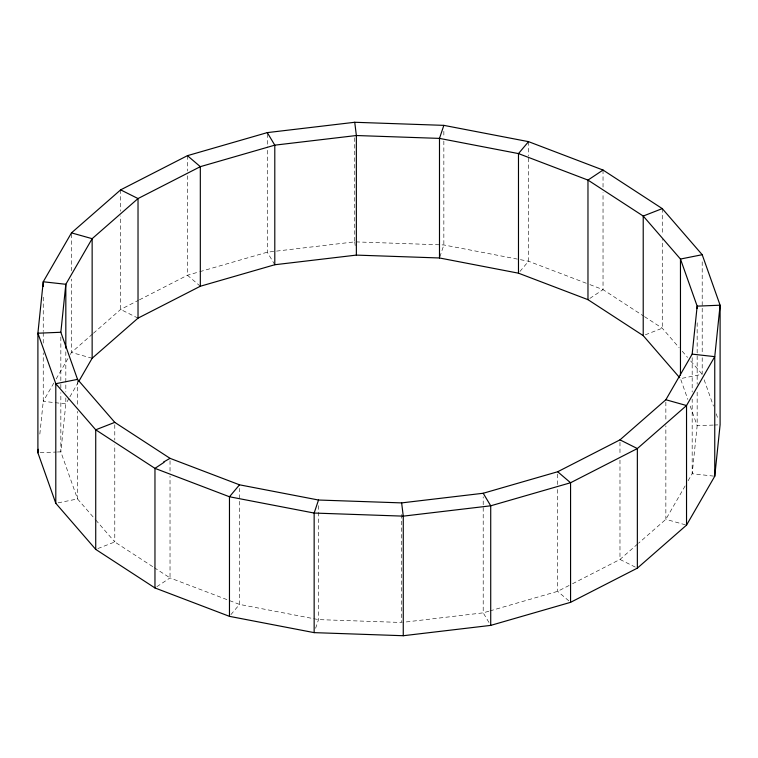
<?xml version="1.0" encoding="UTF-8"?>
<svg xmlns="http://www.w3.org/2000/svg" width="758" height="758" viewBox="0 0 758 758"><rect width="100%" height="100%" fill="white"/><g stroke="black" fill="none" stroke-linecap="round" stroke-linejoin="round"><path stroke-width="0.57" stroke-dasharray="3.79 2.84" d="M39.842 434.088L43.244 401.352L43.244 352.811M315.603 628.297L318.512 619.608L318.512 503.577M439.848 256.896L443.847 244.948L443.847 138.382M53.827 383.017L43.244 401.352L65.823 403.872L69.329 397.789M56.177 378.943L67.936 358.572M70.295 354.498L71.47 352.461L92.542 334.022M69.916 396.775L78.102 382.591M685.156 485.878L665.856 519.325L638.501 543.24M688.084 480.809L692.177 473.712L697.161 425.731L697.161 391.393M230.896 614.643L239.519 604.41L239.519 488.37M519.922 271.478L528.534 261.235L528.534 157.048M93.423 333.255L120.645 309.444L138.392 300.358M637.62 544.007L619.978 559.442L570.139 584.958M156.849 586.692L170.029 577.918L239.519 604.41L318.512 619.608L401.636 622.479L401.636 512.37M589.857 298.415L603.036 289.632L603.036 192.551M139.434 299.827L187.434 275.249L198.681 271.999M569.106 585.489L557.68 591.335L489.981 610.891M97.848 548.565L114.78 541.951L153.258 567.003M645.342 334.809L662.274 328.195L662.274 239.395M199.809 271.677L267.28 252.196L354.735 241.859L354.735 137.672M488.853 611.213L483.206 612.843L402.801 622.346M58.091 502.838L77.534 498.954L95.015 519.135M702.202 357.719L702.202 374.291L680.466 378.63L687.847 399.438M40.193 452.706L56.253 452.043M57.4 451.995L60.839 451.863L77.534 498.954L77.534 411.338M713.221 425.067L697.161 425.731L689.789 404.914M714.368 425.02L717.807 424.878M355.909 241.897L443.847 244.948L519.258 259.454M713.629 476.109L692.177 473.712L692.177 399.125M520.414 259.681L528.534 261.235L588.795 284.203M92.144 358.259L71.47 352.461L71.47 279.048M685.44 524.82L665.856 519.325L665.856 425.788M589.895 284.62L603.036 289.632L643.514 315.982M138.022 318.142L120.645 309.444L120.645 215.907M635.308 567.117L619.978 559.442L619.978 459.983M644.499 316.626L662.274 328.195L679.159 347.695M154.244 567.647L170.029 577.918L170.029 476.1M200.32 286.249L187.434 275.249L187.434 175.79M568.841 600.867L557.68 591.335L557.68 488.332M682.238 351.248L687.61 357.444M690.68 360.998L702.202 374.291M95.773 520.016L114.78 541.951L114.78 444.861M274.794 264.741L267.28 252.196L267.28 146.815M488.986 622.489L483.206 612.843L483.206 496.812M704.144 379.777L713.486 406.127M716.206 413.811L718.158 419.297M354.735 241.859L355.284 246.274M702.202 261.813L702.202 352.982M697.161 322.719L697.161 384.287M692.177 357.681L692.177 392.019M665.856 402.11L665.856 421.05M662.274 208.611L662.274 234.658M619.978 442.227L619.978 455.245M603.036 170.048L603.036 187.813M557.68 474.12L557.68 487.148M528.534 141.651L528.534 155.864M443.847 131.276L443.847 137.198M267.28 133.796L267.28 145.631M187.434 155.665L187.434 171.052M170.029 460.703L170.029 471.362M120.645 189.86L120.645 211.169M114.78 424.736L114.78 440.133M77.534 380.554L77.534 405.416M71.47 234.061L71.47 270.758M65.823 351.778L65.823 392.028M65.823 397.95L65.823 403.872L60.839 451.863L60.839 392.653M60.839 337.007L60.839 383.188M60.839 384.372L60.839 387.925M43.244 297.164L43.244 331.492M43.244 332.677L43.244 343.336"/><path stroke-width="1.14" d="M37.9 452.801L37.9 333.217L43.244 281.768L71.47 232.877L120.645 189.86L187.434 155.665L267.28 132.612L354.735 122.275L443.847 125.364L528.534 141.651L603.036 170.048L662.274 208.611L702.202 254.707L720.1 305.199L720.1 424.783L714.756 476.232L686.53 525.123L637.355 568.14L570.566 602.335L490.72 625.388L403.265 635.725L314.153 632.636L229.466 616.349L154.964 587.952L95.726 549.389L55.798 503.293L37.9 452.801L38.26 449.295M714.756 476.232L714.756 356.648L720.1 305.199L697.161 306.137L692.177 354.128L665.856 399.741L619.978 439.858L557.68 471.751L483.206 493.259L401.636 502.895L318.512 500.024L239.519 484.817L170.029 458.334L114.78 422.367L77.534 379.37L60.839 332.269L65.823 284.288L92.144 238.675L138.022 198.558L200.32 166.665L274.794 145.157L356.364 135.521L439.488 138.392L518.481 153.59L587.971 180.082L643.22 216.049L680.466 259.046L697.161 306.137L697.161 308.506M318.512 500.024L314.153 513.052L314.153 632.636M443.847 125.364L439.488 138.392L439.488 257.976L518.481 273.183L587.971 299.666L643.22 335.633L679.708 377.749M78.69 381.577L92.144 358.259L138.022 318.142L200.32 286.249L274.794 264.741L356.364 255.105L439.488 257.976M239.519 484.817L229.466 496.765L229.466 616.349M528.534 141.651L518.481 153.59L518.481 273.183M603.036 170.048L587.971 180.082L587.971 299.666M170.029 458.334L163.538 462.077L164.003 462.352L154.964 468.368L154.964 587.952M114.78 422.367L95.726 429.805L95.726 549.389M662.274 208.611L643.22 216.049L643.22 335.633M77.534 379.37L55.798 383.709L55.798 503.293M702.202 254.707L680.466 259.046L680.466 375.077M60.839 332.269L37.9 333.217L55.798 383.709L95.726 429.805L154.964 468.368L229.466 496.765L314.153 513.052L403.265 516.141L490.72 505.804L570.566 482.751L637.355 448.556L686.53 405.539L714.756 356.648L692.177 354.128M71.47 232.877L92.144 238.675L92.144 358.259M665.856 399.741L686.53 405.539L686.53 525.123M120.645 189.86L138.022 198.558L138.022 318.142M619.978 439.858L637.355 448.556L637.355 568.14M187.434 155.665L200.32 166.665L200.32 286.249M557.68 471.751L570.566 482.751L570.566 602.335M267.28 132.612L274.794 145.157L274.794 264.741M483.206 493.259L490.72 505.804L490.72 625.388M354.735 122.275L356.364 135.521L356.364 255.105M401.636 502.895L403.265 516.141L403.265 635.725M65.823 348.225L65.823 284.288L43.244 281.768L43.244 286.505"/></g></svg>
